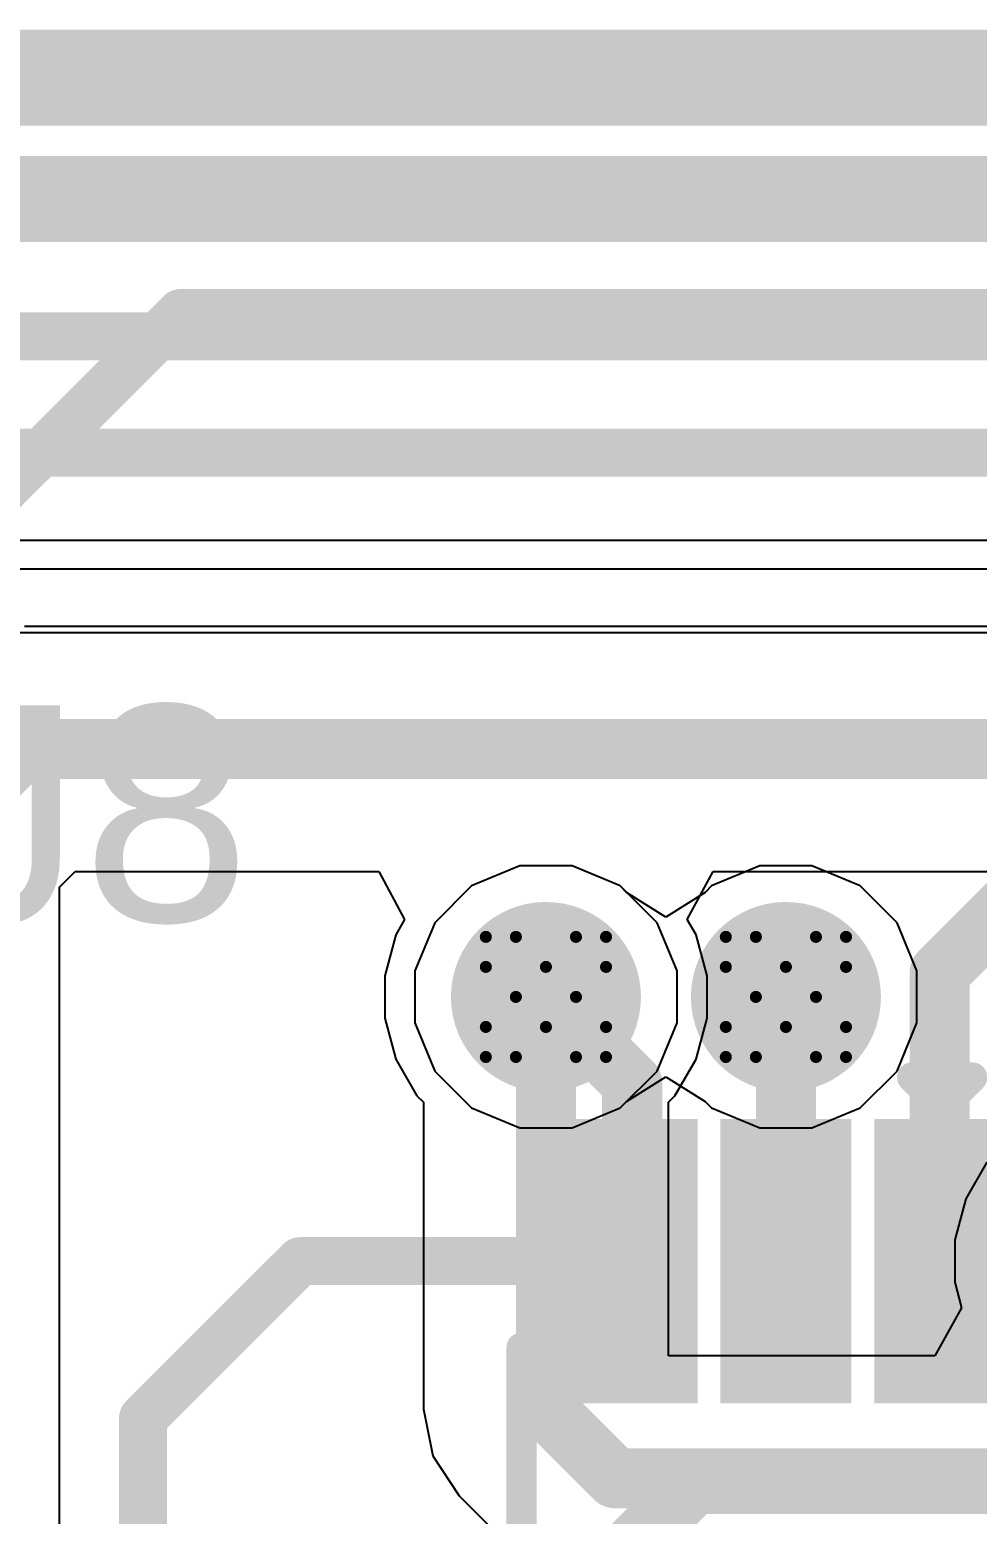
# Model space of a CAD drawing. Header units: inches. Extents: x 0 to 5379, y 0 to 5429.
# Drawn here: x 107.81 to 111.81, y 102.05 to 108.32 of the extents above; entities that cross this region are included whole.
import ezdxf

# ---------------------------------------------------------------- set-up
doc = ezdxf.new("R2010")
doc.units = ezdxf.units.IN
for name, color, linetype in [('Bottom Layer', 5, 'Continuous'), ('Bottom Solder', 6, 'Continuous'), ('Drill Drawing', 1, 'Continuous'), ('GND01', 16, 'Continuous'), ('GND02', 76, 'Continuous'), ('PWR', 156, 'Continuous'), ('SIG 01', 90, 'Continuous'), ('Top Layer', 1, 'Continuous'), ('Top Overlay', 2, 'Continuous'), ('Top Paste', 8, 'Continuous'), ('Top Solder', 216, 'Continuous'), ('Via Holes', 16, 'Continuous')]:
    doc.layers.add(name, color=color, linetype=linetype)
doc.styles.add('Arial', font='', dxfattribs={"height": 0.2})
doc.styles.get('Arial').set_extended_font_data('Arial')

# ---------------------------------------------------------------- blocks, each defined once
blk = doc.blocks.new('SOT_323_5_917')
at = {"layer": 'Top Layer'}
for points in [[(-1.45, 0.825), (-0.45, 0.825), (-0.45, 0.475), (-1.45, 0.475)], [(0.45, 0.825), (1.45, 0.825), (1.45, 0.475), (0.45, 0.475)], [(-1.45, 0.175), (-0.45, 0.175), (-0.45, -0.175), (-1.45, -0.175)], [(-1.45, -0.475), (-0.45, -0.475), (-0.45, -0.825), (-1.45, -0.825)], [(0.45, -0.475), (1.45, -0.475), (1.45, -0.825), (0.45, -0.825)]]:
    blk.add_hatch(color=1, dxfattribs=at).paths.add_polyline_path(points)
at = {"layer": 'Top Paste'}
for points in [[(-1.45, 0.825), (-0.45, 0.825), (-0.45, 0.475), (-1.45, 0.475)], [(0.45, 0.825), (1.45, 0.825), (1.45, 0.475), (0.45, 0.475)], [(-1.45, 0.175), (-0.45, 0.175), (-0.45, -0.175), (-1.45, -0.175)], [(-1.45, -0.475), (-0.45, -0.475), (-0.45, -0.825), (-1.45, -0.825)], [(0.45, -0.475), (1.45, -0.475), (1.45, -0.825), (0.45, -0.825)]]:
    blk.add_hatch(color=8, dxfattribs=at).paths.add_polyline_path(points)
at = {"layer": 'Top Solder'}
for points in [[(-1.5516, 0.9266), (-0.3484, 0.9266), (-0.3484, 0.3734), (-1.5516, 0.3734)], [(0.3484, 0.9266), (1.5516, 0.9266), (1.5516, 0.3734), (0.3484, 0.3734)], [(-1.5516, 0.2766), (-0.3484, 0.2766), (-0.3484, -0.2766), (-1.5516, -0.2766)], [(-1.5516, -0.3734), (-0.3484, -0.3734), (-0.3484, -0.9266), (-1.5516, -0.9266)], [(0.3484, -0.3734), (1.5516, -0.3734), (1.5516, -0.9266), (0.3484, -0.9266)]]:
    blk.add_hatch(color=216, dxfattribs=at).paths.add_polyline_path(points)
at = {"layer": 'Top Overlay'}
for points in [[(-0.5842, 0.9652, 0.127, 0.127, 0), (-0.5842, 1.1176, 0.127, 0.127, 0)], [(0.508, 1.1176, 0.127, 0.127, 0), (-0.5842, 1.1176, 0.127, 0.127, 0)], [(0.508, 0.9652, 0.127, 0.127, 0), (0.508, 1.1176, 0.127, 0.127, 0)], [(-1.6002, 0.6604, 0.127, 0.127, 0), (-1.7272, 0.7874, 0.127, 0.127, 0)], [(-1.7272, 0.5334, 0.127, 0.127, 0), (-1.7272, 0.7874, 0.127, 0.127, 0)], [(-1.7272, 0.5334, 0.127, 0.127, 0), (-1.6002, 0.6604, 0.127, 0.127, 0)], [(-0.5842, -1.1176, 0.127, 0.127, 0), (-0.5842, -0.9652, 0.127, 0.127, 0)], [(0.508, -1.1176, 0.127, 0.127, 0), (0.508, -0.9652, 0.127, 0.127, 0)], [(0.508, -1.1176, 0.127, 0.127, 0), (-0.5842, -1.1176, 0.127, 0.127, 0)]]:
    blk.add_lwpolyline(points, format="xyseb", dxfattribs=at)
for points in [[(-0.6159, 1.1176, 0.0635, 0.0635, 1), (-0.5524, 1.1176, 0.0635, 0.0635, 1)], [(-0.6159, 1.1176, 0.0635, 0.0635, 1), (-0.5524, 1.1176, 0.0635, 0.0635, 1)], [(0.4763, 1.1176, 0.0635, 0.0635, 1), (0.5398, 1.1176, 0.0635, 0.0635, 1)], [(0.4763, 1.1176, 0.0635, 0.0635, 1), (0.5398, 1.1176, 0.0635, 0.0635, 1)], [(-0.6159, 0.9652, 0.0635, 0.0635, 1), (-0.5524, 0.9652, 0.0635, 0.0635, 1)], [(0.4763, 0.9652, 0.0635, 0.0635, 1), (0.5398, 0.9652, 0.0635, 0.0635, 1)], [(-1.759, 0.7874, 0.0635, 0.0635, 1), (-1.6954, 0.7874, 0.0635, 0.0635, 1)], [(-1.759, 0.7874, 0.0635, 0.0635, 1), (-1.6954, 0.7874, 0.0635, 0.0635, 1)], [(-1.632, 0.6604, 0.0635, 0.0635, 1), (-1.5684, 0.6604, 0.0635, 0.0635, 1)], [(-1.632, 0.6604, 0.0635, 0.0635, 1), (-1.5684, 0.6604, 0.0635, 0.0635, 1)], [(-1.759, 0.5334, 0.0635, 0.0635, 1), (-1.6954, 0.5334, 0.0635, 0.0635, 1)], [(-1.759, 0.5334, 0.0635, 0.0635, 1), (-1.6954, 0.5334, 0.0635, 0.0635, 1)], [(-0.6159, -0.9652, 0.0635, 0.0635, 1), (-0.5524, -0.9652, 0.0635, 0.0635, 1)], [(0.4763, -0.9652, 0.0635, 0.0635, 1), (0.5398, -0.9652, 0.0635, 0.0635, 1)], [(-0.6159, -1.1176, 0.0635, 0.0635, 1), (-0.5524, -1.1176, 0.0635, 0.0635, 1)], [(-0.6159, -1.1176, 0.0635, 0.0635, 1), (-0.5524, -1.1176, 0.0635, 0.0635, 1)], [(0.4763, -1.1176, 0.0635, 0.0635, 1), (0.5398, -1.1176, 0.0635, 0.0635, 1)], [(0.4763, -1.1176, 0.0635, 0.0635, 1), (0.5398, -1.1176, 0.0635, 0.0635, 1)]]:
    blk.add_lwpolyline(points, format="xyseb", close=True, dxfattribs=at)

msp = doc.modelspace()

# ---------------------------------------------------------------- hatches: boundary and pattern name
at = {"layer": 'Bottom Layer'}
h = msp.add_hatch(color=5, dxfattribs=at)
edge = h.paths.add_edge_path()
edge.add_arc((109.9907, 104.2341), 0.3, 0, 360)
h = msp.add_hatch(color=5, dxfattribs=at)
edge = h.paths.add_edge_path()
edge.add_arc((111.005, 104.2341), 0.3, 0, 360)
at = {"layer": 'Bottom Solder'}
h = msp.add_hatch(color=6, dxfattribs=at)
edge = h.paths.add_edge_path()
edge.add_arc((109.9907, 104.2341), 0.4016, 0, 360)
h = msp.add_hatch(color=6, dxfattribs=at)
edge = h.paths.add_edge_path()
edge.add_arc((111.005, 104.2341), 0.4016, 0, 360)
at = {"layer": 'GND01'}
h = msp.add_hatch(color=16, dxfattribs=at)
edge = h.paths.add_edge_path()
edge.add_arc((109.9907, 104.2341), 0.3, 0, 360)
h = msp.add_hatch(color=16, dxfattribs=at)
edge = h.paths.add_edge_path()
edge.add_arc((111.005, 104.2341), 0.3, 0, 360)
at = {"layer": 'GND02'}
h = msp.add_hatch(color=76, dxfattribs=at)
edge = h.paths.add_edge_path()
edge.add_arc((109.9907, 104.2341), 0.3, 0, 360)
h = msp.add_hatch(color=76, dxfattribs=at)
edge = h.paths.add_edge_path()
edge.add_arc((111.005, 104.2341), 0.3, 0, 360)
at = {"layer": 'PWR'}
h = msp.add_hatch(color=156, dxfattribs=at)
edge = h.paths.add_edge_path()
edge.add_arc((109.9907, 104.2341), 0.3, 0, 360)
h = msp.add_hatch(color=156, dxfattribs=at)
edge = h.paths.add_edge_path()
edge.add_arc((111.005, 104.2341), 0.3, 0, 360)
at = {"layer": 'SIG 01'}
h = msp.add_hatch(color=90, dxfattribs=at)
edge = h.paths.add_edge_path()
edge.add_arc((109.9907, 104.2341), 0.3, 0, 360)
h = msp.add_hatch(color=90, dxfattribs=at)
edge = h.paths.add_edge_path()
edge.add_arc((111.005, 104.2341), 0.3, 0, 360)
at = {"layer": 'Top Layer'}
h = msp.add_hatch(color=1, dxfattribs=at)
edge = h.paths.add_edge_path()
edge.add_arc((109.9907, 104.2341), 0.3, 0, 360)
h = msp.add_hatch(color=1, dxfattribs=at)
edge = h.paths.add_edge_path()
edge.add_arc((111.005, 104.2341), 0.3, 0, 360)
at = {"layer": 'Top Solder'}
h = msp.add_hatch(color=216, dxfattribs=at)
edge = h.paths.add_edge_path()
edge.add_arc((109.9907, 104.2341), 0.4016, 0, 360)
h = msp.add_hatch(color=216, dxfattribs=at)
edge = h.paths.add_edge_path()
edge.add_arc((111.005, 104.2341), 0.4016, 0, 360)
at = {"layer": 'Via Holes'}
h = msp.add_hatch(color=7, dxfattribs=at)
edge = h.paths.add_edge_path()
edge.add_arc((109.9907, 104.2341), 0.15, 0, 360)
h = msp.add_hatch(color=7, dxfattribs=at)
edge = h.paths.add_edge_path()
edge.add_arc((111.005, 104.2341), 0.15, 0, 360)

# ---------------------------------------------------------------- linework, layer by layer
at = {"layer": 'Bottom Layer'}
for p, q in [((109.8805, 104.7881), (109.6768, 104.7038)), ((110.1009, 104.7881), (109.8805, 104.7881)), ((110.3045, 104.7038), (110.1009, 104.7881)), ((109.6768, 104.7038), (109.521, 104.5479)), ((110.4603, 104.5479), (110.3045, 104.7038)), ((109.521, 104.5479), (109.4367, 104.3443)), ((110.5447, 104.3443), (110.4603, 104.5479)), ((109.4367, 104.3443), (109.4367, 104.1239)), ((110.5447, 104.1239), (110.5447, 104.3443)), ((109.4367, 104.1239), (109.521, 103.9203)), ((110.4603, 103.9203), (110.5447, 104.1239)), ((109.521, 103.9203), (109.6768, 103.7645)), ((110.3045, 103.7645), (110.4603, 103.9203)), ((109.6768, 103.7645), (109.8805, 103.6801)), ((110.1009, 103.6801), (110.3045, 103.7645)), ((109.8805, 103.6801), (110.1009, 103.6801))]:
    msp.add_line(p, q, dxfattribs=at)
at = {"layer": 'Drill Drawing'}
for points in [[(109.7367, 104.3611, 0.0508, 0.0508, 0), (109.7367, 104.4881, 0.0508, 0.0508, 0)], [(109.7367, 104.4881, 0.0508, 0.0508, 0), (109.8637, 104.4881, 0.0508, 0.0508, 0)], [(109.8637, 104.4881, 0.0508, 0.0508, 0), (109.9907, 104.3611, 0.0508, 0.0508, 0)], [(109.9907, 104.3611, 0.0508, 0.0508, 0), (110.1177, 104.4881, 0.0508, 0.0508, 0)], [(110.1177, 104.4881, 0.0508, 0.0508, 0), (110.2447, 104.4881, 0.0508, 0.0508, 0)], [(110.2447, 104.3611, 0.0508, 0.0508, 0), (110.2447, 104.4881, 0.0508, 0.0508, 0)], [(110.751, 104.3611, 0.0508, 0.0508, 0), (110.751, 104.4881, 0.0508, 0.0508, 0)], [(110.751, 104.4881, 0.0508, 0.0508, 0), (110.878, 104.4881, 0.0508, 0.0508, 0)], [(110.878, 104.4881, 0.0508, 0.0508, 0), (111.005, 104.3611, 0.0508, 0.0508, 0)], [(111.005, 104.3611, 0.0508, 0.0508, 0), (111.132, 104.4881, 0.0508, 0.0508, 0)], [(111.132, 104.4881, 0.0508, 0.0508, 0), (111.259, 104.4881, 0.0508, 0.0508, 0)], [(111.259, 104.3611, 0.0508, 0.0508, 0), (111.259, 104.4881, 0.0508, 0.0508, 0)], [(109.7367, 104.3611, 0.0508, 0.0508, 0), (109.8637, 104.2341, 0.0508, 0.0508, 0)], [(110.1177, 104.2341, 0.0508, 0.0508, 0), (110.2447, 104.3611, 0.0508, 0.0508, 0)], [(110.751, 104.3611, 0.0508, 0.0508, 0), (110.878, 104.2341, 0.0508, 0.0508, 0)], [(111.132, 104.2341, 0.0508, 0.0508, 0), (111.259, 104.3611, 0.0508, 0.0508, 0)], [(109.7367, 104.1071, 0.0508, 0.0508, 0), (109.8637, 104.2341, 0.0508, 0.0508, 0)], [(110.1177, 104.2341, 0.0508, 0.0508, 0), (110.2447, 104.1071, 0.0508, 0.0508, 0)], [(110.751, 104.1071, 0.0508, 0.0508, 0), (110.878, 104.2341, 0.0508, 0.0508, 0)], [(111.132, 104.2341, 0.0508, 0.0508, 0), (111.259, 104.1071, 0.0508, 0.0508, 0)], [(109.7367, 103.9801, 0.0508, 0.0508, 0), (109.7367, 104.1071, 0.0508, 0.0508, 0)], [(109.8637, 103.9801, 0.0508, 0.0508, 0), (109.9907, 104.1071, 0.0508, 0.0508, 0)], [(109.9907, 104.1071, 0.0508, 0.0508, 0), (110.1177, 103.9801, 0.0508, 0.0508, 0)], [(110.2447, 103.9801, 0.0508, 0.0508, 0), (110.2447, 104.1071, 0.0508, 0.0508, 0)], [(110.751, 103.9801, 0.0508, 0.0508, 0), (110.751, 104.1071, 0.0508, 0.0508, 0)], [(110.878, 103.9801, 0.0508, 0.0508, 0), (111.005, 104.1071, 0.0508, 0.0508, 0)], [(111.005, 104.1071, 0.0508, 0.0508, 0), (111.132, 103.9801, 0.0508, 0.0508, 0)], [(111.259, 103.9801, 0.0508, 0.0508, 0), (111.259, 104.1071, 0.0508, 0.0508, 0)], [(109.7367, 103.9801, 0.0508, 0.0508, 0), (109.8637, 103.9801, 0.0508, 0.0508, 0)], [(110.1177, 103.9801, 0.0508, 0.0508, 0), (110.2447, 103.9801, 0.0508, 0.0508, 0)], [(110.751, 103.9801, 0.0508, 0.0508, 0), (110.878, 103.9801, 0.0508, 0.0508, 0)], [(111.132, 103.9801, 0.0508, 0.0508, 0), (111.259, 103.9801, 0.0508, 0.0508, 0)]]:
    msp.add_lwpolyline(points, format="xyseb", dxfattribs=at)
for points in [[(109.724, 104.4881, 0.0254, 0.0254, 1), (109.7494, 104.4881, 0.0254, 0.0254, 1)], [(109.724, 104.4881, 0.0254, 0.0254, 1), (109.7494, 104.4881, 0.0254, 0.0254, 1)], [(109.851, 104.4881, 0.0254, 0.0254, 1), (109.8764, 104.4881, 0.0254, 0.0254, 1)], [(109.851, 104.4881, 0.0254, 0.0254, 1), (109.8764, 104.4881, 0.0254, 0.0254, 1)], [(110.105, 104.4881, 0.0254, 0.0254, 1), (110.1304, 104.4881, 0.0254, 0.0254, 1)], [(110.105, 104.4881, 0.0254, 0.0254, 1), (110.1304, 104.4881, 0.0254, 0.0254, 1)], [(110.232, 104.4881, 0.0254, 0.0254, 1), (110.2574, 104.4881, 0.0254, 0.0254, 1)], [(110.232, 104.4881, 0.0254, 0.0254, 1), (110.2574, 104.4881, 0.0254, 0.0254, 1)], [(110.7383, 104.4881, 0.0254, 0.0254, 1), (110.7637, 104.4881, 0.0254, 0.0254, 1)], [(110.7383, 104.4881, 0.0254, 0.0254, 1), (110.7637, 104.4881, 0.0254, 0.0254, 1)], [(110.8653, 104.4881, 0.0254, 0.0254, 1), (110.8907, 104.4881, 0.0254, 0.0254, 1)], [(110.8653, 104.4881, 0.0254, 0.0254, 1), (110.8907, 104.4881, 0.0254, 0.0254, 1)], [(111.1193, 104.4881, 0.0254, 0.0254, 1), (111.1447, 104.4881, 0.0254, 0.0254, 1)], [(111.1193, 104.4881, 0.0254, 0.0254, 1), (111.1447, 104.4881, 0.0254, 0.0254, 1)], [(111.2463, 104.4881, 0.0254, 0.0254, 1), (111.2717, 104.4881, 0.0254, 0.0254, 1)], [(111.2463, 104.4881, 0.0254, 0.0254, 1), (111.2717, 104.4881, 0.0254, 0.0254, 1)], [(109.724, 104.3611, 0.0254, 0.0254, 1), (109.7494, 104.3611, 0.0254, 0.0254, 1)], [(109.724, 104.3611, 0.0254, 0.0254, 1), (109.7494, 104.3611, 0.0254, 0.0254, 1)], [(109.978, 104.3611, 0.0254, 0.0254, 1), (110.0034, 104.3611, 0.0254, 0.0254, 1)], [(109.978, 104.3611, 0.0254, 0.0254, 1), (110.0034, 104.3611, 0.0254, 0.0254, 1)], [(110.232, 104.3611, 0.0254, 0.0254, 1), (110.2574, 104.3611, 0.0254, 0.0254, 1)], [(110.232, 104.3611, 0.0254, 0.0254, 1), (110.2574, 104.3611, 0.0254, 0.0254, 1)], [(110.7383, 104.3611, 0.0254, 0.0254, 1), (110.7637, 104.3611, 0.0254, 0.0254, 1)], [(110.7383, 104.3611, 0.0254, 0.0254, 1), (110.7637, 104.3611, 0.0254, 0.0254, 1)], [(110.9923, 104.3611, 0.0254, 0.0254, 1), (111.0177, 104.3611, 0.0254, 0.0254, 1)], [(110.9923, 104.3611, 0.0254, 0.0254, 1), (111.0177, 104.3611, 0.0254, 0.0254, 1)], [(111.2463, 104.3611, 0.0254, 0.0254, 1), (111.2717, 104.3611, 0.0254, 0.0254, 1)], [(111.2463, 104.3611, 0.0254, 0.0254, 1), (111.2717, 104.3611, 0.0254, 0.0254, 1)], [(109.851, 104.2341, 0.0254, 0.0254, 1), (109.8764, 104.2341, 0.0254, 0.0254, 1)], [(109.851, 104.2341, 0.0254, 0.0254, 1), (109.8764, 104.2341, 0.0254, 0.0254, 1)], [(110.105, 104.2341, 0.0254, 0.0254, 1), (110.1304, 104.2341, 0.0254, 0.0254, 1)], [(110.105, 104.2341, 0.0254, 0.0254, 1), (110.1304, 104.2341, 0.0254, 0.0254, 1)], [(110.8653, 104.2341, 0.0254, 0.0254, 1), (110.8907, 104.2341, 0.0254, 0.0254, 1)], [(110.8653, 104.2341, 0.0254, 0.0254, 1), (110.8907, 104.2341, 0.0254, 0.0254, 1)], [(111.1193, 104.2341, 0.0254, 0.0254, 1), (111.1447, 104.2341, 0.0254, 0.0254, 1)], [(111.1193, 104.2341, 0.0254, 0.0254, 1), (111.1447, 104.2341, 0.0254, 0.0254, 1)], [(109.724, 104.1071, 0.0254, 0.0254, 1), (109.7494, 104.1071, 0.0254, 0.0254, 1)], [(109.724, 104.1071, 0.0254, 0.0254, 1), (109.7494, 104.1071, 0.0254, 0.0254, 1)], [(109.978, 104.1071, 0.0254, 0.0254, 1), (110.0034, 104.1071, 0.0254, 0.0254, 1)], [(109.978, 104.1071, 0.0254, 0.0254, 1), (110.0034, 104.1071, 0.0254, 0.0254, 1)], [(110.232, 104.1071, 0.0254, 0.0254, 1), (110.2574, 104.1071, 0.0254, 0.0254, 1)], [(110.232, 104.1071, 0.0254, 0.0254, 1), (110.2574, 104.1071, 0.0254, 0.0254, 1)], [(110.7383, 104.1071, 0.0254, 0.0254, 1), (110.7637, 104.1071, 0.0254, 0.0254, 1)], [(110.7383, 104.1071, 0.0254, 0.0254, 1), (110.7637, 104.1071, 0.0254, 0.0254, 1)], [(110.9923, 104.1071, 0.0254, 0.0254, 1), (111.0177, 104.1071, 0.0254, 0.0254, 1)], [(110.9923, 104.1071, 0.0254, 0.0254, 1), (111.0177, 104.1071, 0.0254, 0.0254, 1)], [(111.2463, 104.1071, 0.0254, 0.0254, 1), (111.2717, 104.1071, 0.0254, 0.0254, 1)], [(111.2463, 104.1071, 0.0254, 0.0254, 1), (111.2717, 104.1071, 0.0254, 0.0254, 1)], [(109.724, 103.9801, 0.0254, 0.0254, 1), (109.7494, 103.9801, 0.0254, 0.0254, 1)], [(109.724, 103.9801, 0.0254, 0.0254, 1), (109.7494, 103.9801, 0.0254, 0.0254, 1)], [(109.851, 103.9801, 0.0254, 0.0254, 1), (109.8764, 103.9801, 0.0254, 0.0254, 1)], [(109.851, 103.9801, 0.0254, 0.0254, 1), (109.8764, 103.9801, 0.0254, 0.0254, 1)], [(110.105, 103.9801, 0.0254, 0.0254, 1), (110.1304, 103.9801, 0.0254, 0.0254, 1)], [(110.105, 103.9801, 0.0254, 0.0254, 1), (110.1304, 103.9801, 0.0254, 0.0254, 1)], [(110.232, 103.9801, 0.0254, 0.0254, 1), (110.2574, 103.9801, 0.0254, 0.0254, 1)], [(110.232, 103.9801, 0.0254, 0.0254, 1), (110.2574, 103.9801, 0.0254, 0.0254, 1)], [(110.7383, 103.9801, 0.0254, 0.0254, 1), (110.7637, 103.9801, 0.0254, 0.0254, 1)], [(110.7383, 103.9801, 0.0254, 0.0254, 1), (110.7637, 103.9801, 0.0254, 0.0254, 1)], [(110.8653, 103.9801, 0.0254, 0.0254, 1), (110.8907, 103.9801, 0.0254, 0.0254, 1)], [(110.8653, 103.9801, 0.0254, 0.0254, 1), (110.8907, 103.9801, 0.0254, 0.0254, 1)], [(111.1193, 103.9801, 0.0254, 0.0254, 1), (111.1447, 103.9801, 0.0254, 0.0254, 1)], [(111.1193, 103.9801, 0.0254, 0.0254, 1), (111.1447, 103.9801, 0.0254, 0.0254, 1)], [(111.2463, 103.9801, 0.0254, 0.0254, 1), (111.2717, 103.9801, 0.0254, 0.0254, 1)], [(111.2463, 103.9801, 0.0254, 0.0254, 1), (111.2717, 103.9801, 0.0254, 0.0254, 1)]]:
    msp.add_lwpolyline(points, format="xyseb", close=True, dxfattribs=at)
at = {"layer": 'GND01'}
for p, q in [((109.8805, 104.7881), (109.6768, 104.7038)), ((110.1009, 104.7881), (109.8805, 104.7881)), ((110.3045, 104.7038), (110.1009, 104.7881)), ((109.6768, 104.7038), (109.521, 104.5479)), ((110.4603, 104.5479), (110.3045, 104.7038)), ((109.521, 104.5479), (109.4367, 104.3443)), ((110.5447, 104.3443), (110.4603, 104.5479)), ((109.4367, 104.3443), (109.4367, 104.1239)), ((110.5447, 104.1239), (110.5447, 104.3443)), ((109.4367, 104.1239), (109.521, 103.9203)), ((110.4603, 103.9203), (110.5447, 104.1239)), ((109.521, 103.9203), (109.6768, 103.7645)), ((110.3045, 103.7645), (110.4603, 103.9203)), ((109.6768, 103.7645), (109.8805, 103.6801)), ((110.1009, 103.6801), (110.3045, 103.7645)), ((109.8805, 103.6801), (110.1009, 103.6801))]:
    msp.add_line(p, q, dxfattribs=at)
at = {"layer": 'GND02'}
for p, q in [((109.8805, 104.7881), (109.6768, 104.7038)), ((110.1009, 104.7881), (109.8805, 104.7881)), ((110.3045, 104.7038), (110.1009, 104.7881)), ((109.6768, 104.7038), (109.521, 104.5479)), ((110.4603, 104.5479), (110.3045, 104.7038)), ((109.521, 104.5479), (109.4367, 104.3443)), ((110.5447, 104.3443), (110.4603, 104.5479)), ((109.4367, 104.3443), (109.4367, 104.1239)), ((110.5447, 104.1239), (110.5447, 104.3443)), ((109.4367, 104.1239), (109.521, 103.9203)), ((110.4603, 103.9203), (110.5447, 104.1239)), ((109.521, 103.9203), (109.6768, 103.7645)), ((110.3045, 103.7645), (110.4603, 103.9203)), ((109.6768, 103.7645), (109.8805, 103.6801)), ((110.1009, 103.6801), (110.3045, 103.7645)), ((109.8805, 103.6801), (110.1009, 103.6801))]:
    msp.add_line(p, q, dxfattribs=at)
at = {"layer": 'PWR'}
for p, q in [((114.7932, 106.1641), (104.4448, 106.1641)), ((104.4448, 105.7757), (114.7932, 105.7757)), ((109.8805, 104.7881), (109.6768, 104.7038)), ((110.1009, 104.7881), (109.8805, 104.7881)), ((110.3045, 104.7038), (110.1009, 104.7881)), ((110.8948, 104.7881), (110.6911, 104.7038)), ((111.1152, 104.7881), (110.8948, 104.7881)), ((111.3188, 104.7038), (111.1152, 104.7881)), ((109.6768, 104.7038), (109.521, 104.5479)), ((110.3319, 104.6764), (110.3045, 104.7038)), ((110.4978, 104.5716), (110.3319, 104.6764)), ((110.6637, 104.6764), (110.4978, 104.5716)), ((110.6911, 104.7038), (110.6637, 104.6764)), ((111.4746, 104.5479), (111.3188, 104.7038)), ((109.521, 104.5479), (109.4367, 104.3443)), ((111.559, 104.3443), (111.4746, 104.5479)), ((109.4367, 104.3443), (109.4367, 104.1239)), ((111.559, 104.1239), (111.559, 104.3443)), ((109.4367, 104.1239), (109.521, 103.9203)), ((111.4746, 103.9203), (111.559, 104.1239)), ((109.521, 103.9203), (109.6768, 103.7645)), ((111.3188, 103.7645), (111.4746, 103.9203)), ((110.3319, 103.7918), (110.4978, 103.8966)), ((110.4978, 103.8966), (110.6637, 103.7918)), ((110.3045, 103.7645), (110.3319, 103.7918)), ((110.6637, 103.7918), (110.6911, 103.7645)), ((109.6768, 103.7645), (109.8805, 103.6801)), ((110.1009, 103.6801), (110.3045, 103.7645)), ((110.6911, 103.7645), (110.8948, 103.6801)), ((111.1152, 103.6801), (111.3188, 103.7645)), ((109.8805, 103.6801), (110.1009, 103.6801)), ((110.8948, 103.6801), (111.1152, 103.6801))]:
    msp.add_line(p, q, dxfattribs=at)
at = {"layer": 'SIG 01'}
for p, q in [((106.7586, 106.0443), (114.6756, 106.0443)), ((112.0902, 105.801), (107.7863, 105.801)), ((107.9346, 104.6987), (108.0009, 104.765)), ((108.0009, 104.765), (109.2843, 104.765)), ((109.2843, 104.765), (109.3935, 104.5618)), ((110.5878, 104.5618), (110.697, 104.765)), ((110.697, 104.765), (111.8757, 104.765)), ((107.9346, 96.587), (107.9346, 104.6987)), ((109.3935, 104.5618), (109.3561, 104.497)), ((110.6253, 104.497), (110.5878, 104.5618)), ((109.3561, 104.497), (109.3097, 104.3238)), ((110.6717, 104.3238), (110.6253, 104.497)), ((109.3097, 104.3238), (109.3097, 104.1445)), ((110.6717, 104.1445), (110.6717, 104.3238)), ((109.3097, 104.1445), (109.3561, 103.9713)), ((110.6253, 103.9713), (110.6717, 104.1445)), ((109.3561, 103.9713), (109.4457, 103.816)), ((110.5356, 103.816), (110.6253, 103.9713)), ((109.4457, 103.816), (109.4727, 103.789)), ((109.4727, 103.789), (109.4727, 102.491)), ((110.5086, 103.789), (110.5356, 103.816)), ((110.5086, 102.7162), (110.5086, 103.789)), ((111.8548, 103.5349), (111.7651, 103.3796)), ((111.7651, 103.3796), (111.7187, 103.2064)), ((111.7187, 103.2064), (111.7187, 103.0271)), ((111.7187, 103.0271), (111.7476, 102.9194)), ((111.7476, 102.9194), (111.6342, 102.7162)), ((111.6342, 102.7162), (110.5086, 102.7162)), ((109.4727, 102.491), (109.5121, 102.2927)), ((109.5121, 102.2927), (109.6244, 102.1247)), ((109.6244, 102.1247), (109.9171, 101.832))]:
    msp.add_line(p, q, dxfattribs=at)
for points in [[(61.7226, 108.0202, 0.2032, 0.2032, 0), (143.1517, 108.0202, 0.2032, 0.2032, 0)], [(62.1643, 107.5287, 0.2032, 0.2032, 0), (142.8114, 107.5287, 0.2032, 0.2032, 0)], [(62.5805, 107.0276, 0.2032, 0.2032, 0), (142.4619, 107.0276, 0.2032, 0.2032, 0)], [(95.5111, 106.5363, 0.2032, 0.2032, 0), (142.0644, 106.5363, 0.2032, 0.2032, 0)], [(107.4166, 104.9133, 0.254, 0.254, 0), (107.7863, 105.283, 0.254, 0.254, 0)], [(107.7863, 105.283, 0.254, 0.254, 0), (112.0902, 105.283, 0.254, 0.254, 0)], [(109.9907, 102.491, 0.254, 0.254, 0), (109.9907, 104.2341, 0.254, 0.254, 0)], [(109.9907, 102.491, 0.254, 0.254, 0), (110.2834, 102.1983, 0.254, 0.254, 0)], [(110.2834, 102.1983, 0.254, 0.254, 0), (114.9416, 102.1983, 0.254, 0.254, 0)]]:
    msp.add_lwpolyline(points, format="xyseb", dxfattribs=at)
for points in [[(107.7228, 105.283, 0.127, 0.127, 1), (107.8498, 105.283, 0.127, 0.127, 1)], [(107.7228, 105.283, 0.127, 0.127, 1), (107.8498, 105.283, 0.127, 0.127, 1)], [(109.9272, 104.2341, 0.127, 0.127, 1), (110.0542, 104.2341, 0.127, 0.127, 1)], [(109.9272, 102.491, 0.127, 0.127, 1), (110.0542, 102.491, 0.127, 0.127, 1)], [(109.9272, 102.491, 0.127, 0.127, 1), (110.0542, 102.491, 0.127, 0.127, 1)], [(110.2199, 102.1983, 0.127, 0.127, 1), (110.3469, 102.1983, 0.127, 0.127, 1)], [(110.2199, 102.1983, 0.127, 0.127, 1), (110.3469, 102.1983, 0.127, 0.127, 1)]]:
    msp.add_lwpolyline(points, format="xyseb", close=True, dxfattribs=at)
at = {"layer": 'Top Layer'}
for points in [[(102.2436, 108.2232, 0.2032, 0.2032, 0), (165.4327, 108.2232, 0.2032, 0.2032, 0)], [(102.5612, 107.6885, 0.2032, 0.2032, 0), (165.2091, 107.6885, 0.2032, 0.2032, 0)], [(107.279, 105.9582, 0.2032, 0.2032, 0), (108.4473, 107.1265, 0.2032, 0.2032, 0)], [(108.4473, 107.1265, 0.2032, 0.2032, 0), (122.6673, 107.1265, 0.2032, 0.2032, 0)], [(111.655, 104.3366, 0.254, 0.254, 0), (113.8666, 106.5483, 0.254, 0.254, 0)], [(111.655, 103.1168, 0.254, 0.254, 0), (111.655, 104.3366, 0.254, 0.254, 0)], [(109.9907, 104.2341, 0.254, 0.254, 0), (110.355, 103.8698, 0.254, 0.254, 0)], [(111.005, 103.1168, 0.254, 0.254, 0), (111.005, 104.2341, 0.254, 0.254, 0)], [(110.355, 103.1168, 0.254, 0.254, 0), (110.355, 103.8698, 0.254, 0.254, 0)], [(111.655, 103.1168, 0.254, 0.254, 0), (112.3997, 103.1168, 0.254, 0.254, 0)], [(108.2881, 102.4527, 0.2032, 0.2032, 0), (108.9522, 103.1168, 0.2032, 0.2032, 0)], [(108.9522, 103.1168, 0.2032, 0.2032, 0), (110.355, 103.1168, 0.2032, 0.2032, 0)], [(108.2881, 96.5012, 0.2032, 0.2032, 0), (108.2881, 102.4527, 0.2032, 0.2032, 0)], [(110.3606, 101.917, 0.254, 0.254, 0), (110.6185, 102.1749, 0.254, 0.254, 0)], [(110.6185, 102.1749, 0.254, 0.254, 0), (114.6564, 102.1749, 0.254, 0.254, 0)]]:
    msp.add_lwpolyline(points, format="xyseb", dxfattribs=at)
for points in [[(108.3965, 107.1265, 0.1016, 0.1016, 1), (108.4981, 107.1265, 0.1016, 0.1016, 1)], [(108.3965, 107.1265, 0.1016, 0.1016, 1), (108.4981, 107.1265, 0.1016, 0.1016, 1)], [(111.5915, 104.3366, 0.127, 0.127, 1), (111.7185, 104.3366, 0.127, 0.127, 1)], [(111.5915, 104.3366, 0.127, 0.127, 1), (111.7185, 104.3366, 0.127, 0.127, 1)], [(109.9272, 104.2341, 0.127, 0.127, 1), (110.0542, 104.2341, 0.127, 0.127, 1)], [(110.9415, 104.2341, 0.127, 0.127, 1), (111.0685, 104.2341, 0.127, 0.127, 1)], [(110.2915, 103.8698, 0.127, 0.127, 1), (110.4185, 103.8698, 0.127, 0.127, 1)], [(110.2915, 103.8698, 0.127, 0.127, 1), (110.4185, 103.8698, 0.127, 0.127, 1)], [(110.2915, 103.1168, 0.127, 0.127, 1), (110.4185, 103.1168, 0.127, 0.127, 1)], [(110.9415, 103.1168, 0.127, 0.127, 1), (111.0685, 103.1168, 0.127, 0.127, 1)], [(111.5915, 103.1168, 0.127, 0.127, 1), (111.7185, 103.1168, 0.127, 0.127, 1)], [(111.5915, 103.1168, 0.127, 0.127, 1), (111.7185, 103.1168, 0.127, 0.127, 1)], [(108.9014, 103.1168, 0.1016, 0.1016, 1), (109.003, 103.1168, 0.1016, 0.1016, 1)], [(108.9014, 103.1168, 0.1016, 0.1016, 1), (109.003, 103.1168, 0.1016, 0.1016, 1)], [(110.3042, 103.1168, 0.1016, 0.1016, 1), (110.4058, 103.1168, 0.1016, 0.1016, 1)], [(108.2373, 102.4527, 0.1016, 0.1016, 1), (108.3389, 102.4527, 0.1016, 0.1016, 1)], [(108.2373, 102.4527, 0.1016, 0.1016, 1), (108.3389, 102.4527, 0.1016, 0.1016, 1)], [(110.555, 102.1749, 0.127, 0.127, 1), (110.682, 102.1749, 0.127, 0.127, 1)], [(110.555, 102.1749, 0.127, 0.127, 1), (110.682, 102.1749, 0.127, 0.127, 1)]]:
    msp.add_lwpolyline(points, format="xyseb", close=True, dxfattribs=at)

# ---------------------------------------------------------------- block references
at = {"rotation": 270}
msp.add_blockref('SOT_323_5_917', (111.005, 102.1668), dxfattribs=at)

# ---------------------------------------------------------------- texts
at = {"layer": 'Top Overlay', "style": 'Arial'}
msp.add_text('J8', height=0.9144, dxfattribs=at).set_placement((107.3925, 104.5531))

doc.saveas('drawing.dxf')
